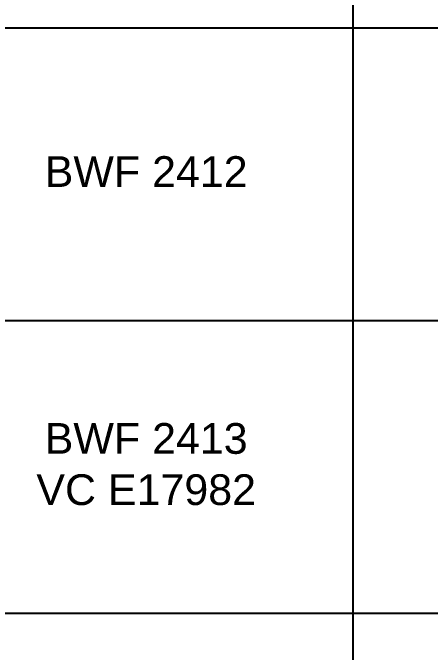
# Model space of a CAD drawing. Header units: inches. Extents: x 3613 to 8393, y -2205 to -794.
# Drawn here: x 4124.4 to 4172, y -1452.3 to -1379.5 of the extents above; entities that cross this region are included whole.
import ezdxf

# ---------------------------------------------------------------- set-up
doc = ezdxf.new("R2010")
doc.units = ezdxf.units.IN
doc.header["$MEASUREMENT"] = 0
doc.styles.get("Standard").update_dxf_attribs({"font": 'arial.ttf'})

msp = doc.modelspace()

# ---------------------------------------------------------------- linework, layer by layer
for p, q in [((4163.164, -1234.354), (4163.164, -1490.315)), ((4096.451, -1381.215), (4492.889, -1381.215)), ((4096.451, -1414.557), (4492.889, -1414.557)), ((4096.451, -1447.898), (4492.889, -1447.898))]:
    msp.add_line(p, q)

# ---------------------------------------------------------------- texts
at = {"char_height": 3.5, "width": 34.34827, "attachment_point": 5}
for s, insert in [('BWF 2412', (4139.628, -1397.58)), ('BWF 2413\\PVC E17982', (4139.628, -1430.922))]:
    msp.add_mtext(s, dxfattribs=dict(at, insert=insert))

doc.saveas('drawing.dxf')
